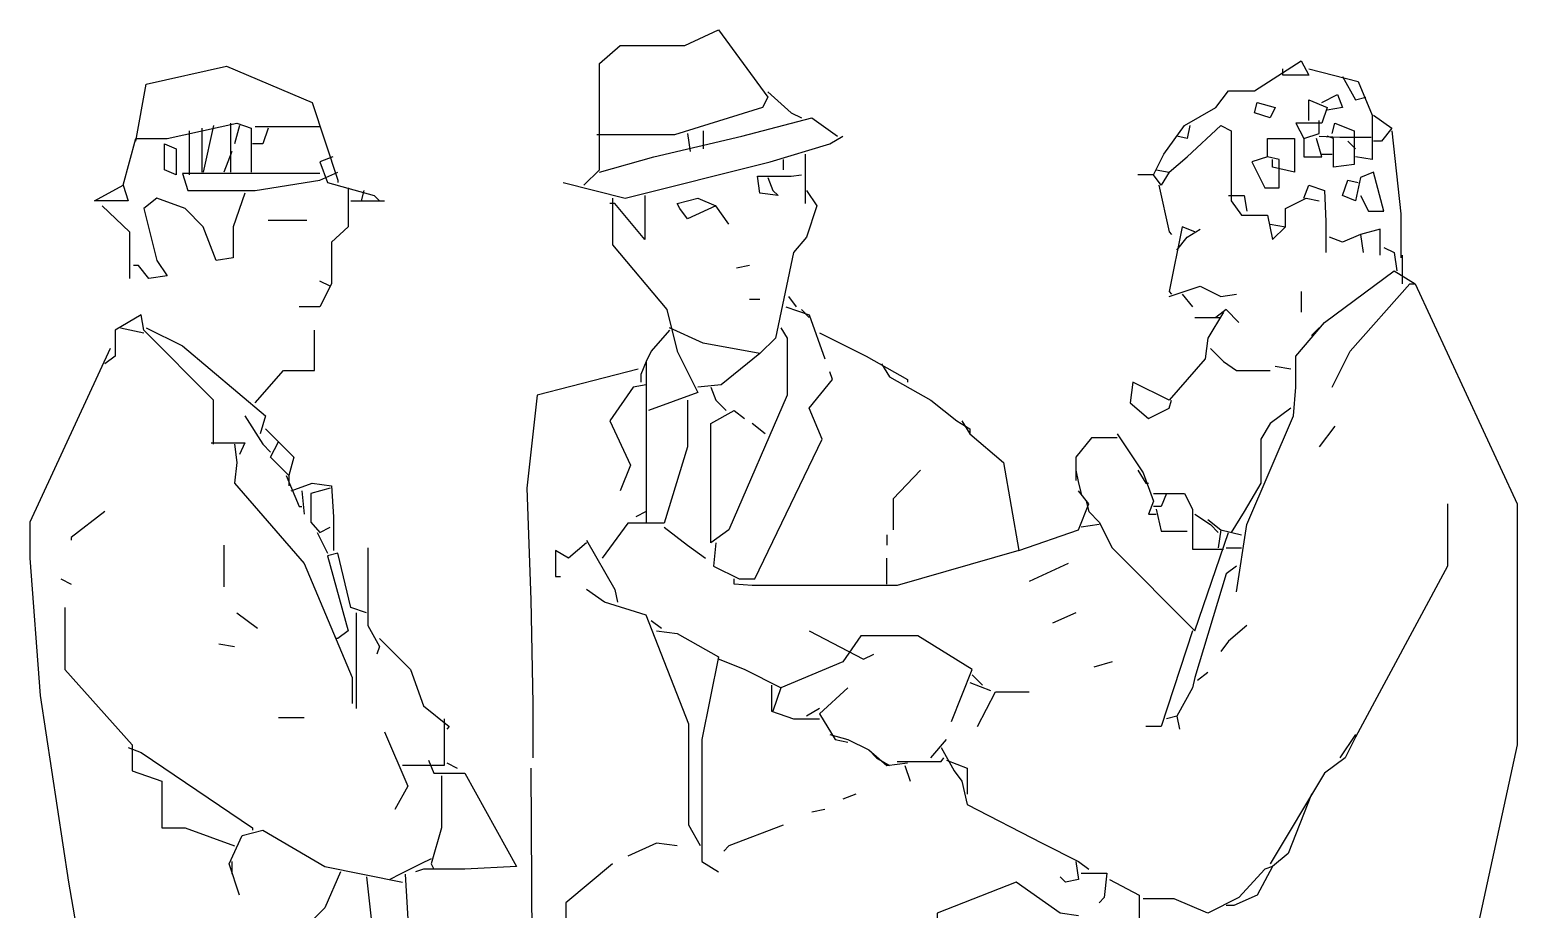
# Model space of a CAD drawing. Extents: x 500 to 638, y 181 to 267.
# Drawn here: x 619.447 to 620.596, y 210.582 to 211.261 of the extents above; entities that cross this region are included whole.
import ezdxf

# ---------------------------------------------------------------- set-up
doc = ezdxf.new("R2010")
doc.units = 0
doc.header["$LTSCALE"] = 7
doc.layers.add('ACESSÓRIO', color=2, linetype='CONTINUOUS')

msp = doc.modelspace()

# ---------------------------------------------------------------- linework, layer by layer
at = {"layer": 'ACESSÓRIO', "linetype": 'Continuous'}
for points in [[(619.8751, 211.1407), (619.8871, 211.1527), (619.8871, 211.2347), (619.9031, 211.2487), (619.9531, 211.2487), (619.9791, 211.2607), (620.0171, 211.2087), (620.0131, 211.2007), (619.9451, 211.1797), (619.8851, 211.1797)], [(619.5291, 211.1747), (619.5371, 211.2187), (619.5991, 211.2327), (619.6651, 211.2047), (619.6851, 211.1447), (619.6851, 211.1427)], [(619.5291, 211.1747), (619.5371, 211.2187), (619.5991, 211.2327), (619.6651, 211.2047), (619.6851, 211.1447), (619.6851, 211.1427)], [(620.3171, 211.1527), (620.3271, 211.1507), (620.3211, 211.1407), (620.3151, 211.1487), (620.3231, 211.1647), (620.3391, 211.1867), (620.3631, 211.2007), (620.3731, 211.2137), (620.3931, 211.2137), (620.4291, 211.2367), (620.4351, 211.2257), (620.4151, 211.2257), (620.4151, 211.2307)], [(620.3171, 211.1527), (620.3271, 211.1507), (620.3211, 211.1407), (620.3151, 211.1487), (620.3231, 211.1647), (620.3391, 211.1867), (620.3631, 211.2007), (620.3731, 211.2137), (620.3931, 211.2137), (620.4291, 211.2367), (620.4351, 211.2257), (620.4151, 211.2257), (620.4151, 211.2307)], [(620.3171, 211.1527), (620.3271, 211.1507), (620.3211, 211.1407), (620.3151, 211.1487), (620.3231, 211.1647), (620.3391, 211.1867), (620.3631, 211.2007), (620.3731, 211.2137), (620.3931, 211.2137), (620.4291, 211.2367), (620.4351, 211.2257), (620.4151, 211.2257), (620.4151, 211.2307)], [(620.3171, 211.1527), (620.3271, 211.1507), (620.3211, 211.1407), (620.3151, 211.1487), (620.3231, 211.1647), (620.3391, 211.1867), (620.3631, 211.2007), (620.3731, 211.2137), (620.3931, 211.2137), (620.4291, 211.2367), (620.4351, 211.2257), (620.4151, 211.2257), (620.4151, 211.2307)], [(620.4351, 211.2307), (620.4731, 211.2207), (620.4841, 211.1947), (620.4841, 211.1607), (620.4711, 211.1627)], [(620.4351, 211.2307), (620.4731, 211.2207), (620.4841, 211.1947), (620.4841, 211.1607), (620.4711, 211.1627)], [(620.4611, 211.2247), (620.4711, 211.2067), (620.4791, 211.2087)], [(620.0171, 211.2127), (620.0351, 211.1967), (620.0431, 211.1927)], [(620.4451, 211.2047), (620.4571, 211.2107), (620.4611, 211.2007), (620.4491, 211.1987)], [(620.4451, 211.2047), (620.4571, 211.2107), (620.4611, 211.2007), (620.4491, 211.1987)], [(620.3951, 211.2047), (620.4091, 211.2007), (620.4051, 211.1927), (620.3931, 211.1967), (620.3951, 211.2047)], [(620.3951, 211.2047), (620.4091, 211.2007), (620.4051, 211.1927), (620.3931, 211.1967), (620.3951, 211.2047)], [(620.4351, 211.1907), (620.4351, 211.2067), (620.4491, 211.2007), (620.4451, 211.1887), (620.4251, 211.1887), (620.4311, 211.1767), (620.4431, 211.1807), (620.4431, 211.1907)], [(620.4351, 211.1907), (620.4351, 211.2067), (620.4491, 211.2007), (620.4451, 211.1887), (620.4251, 211.1887), (620.4311, 211.1767), (620.4431, 211.1807), (620.4431, 211.1907)], [(620.4351, 211.1907), (620.4351, 211.2067), (620.4491, 211.2007), (620.4451, 211.1887), (620.4251, 211.1887), (620.4311, 211.1767), (620.4431, 211.1807), (620.4431, 211.1907)], [(619.5191, 211.1407), (619.5291, 211.1767), (619.5531, 211.1767), (619.6071, 211.1887), (619.6181, 211.1847), (619.6181, 211.1507)], [(619.5891, 211.1867), (619.5811, 211.1507)], [(619.5891, 211.1867), (619.5811, 211.1507)], [(619.5891, 211.1867), (619.5811, 211.1507)], [(619.5891, 211.1867), (619.5811, 211.1507)], [(619.6021, 211.1887), (619.6021, 211.1507)], [(619.6091, 211.1867), (619.6051, 211.1727)], [(619.6091, 211.1867), (619.6051, 211.1727)], [(619.6091, 211.1867), (619.6051, 211.1727)], [(619.6091, 211.1867), (619.6051, 211.1727)], [(619.6091, 211.1867), (619.6051, 211.1727)], [(619.8871, 211.1507), (619.9291, 211.1627), (619.9971, 211.1787), (620.0511, 211.1927), (620.0711, 211.1787)], [(619.8871, 211.1507), (619.9291, 211.1627), (619.9971, 211.1787), (620.0511, 211.1927), (620.0711, 211.1787)], [(619.8871, 211.1507), (619.9291, 211.1627), (619.9971, 211.1787), (620.0511, 211.1927), (620.0711, 211.1787)], [(620.3271, 211.1507), (620.3411, 211.1627), (620.3671, 211.1867), (620.3751, 211.1827), (620.3751, 211.1287), (620.3831, 211.1177), (620.4031, 211.1177), (620.4071, 211.0987), (620.4171, 211.1087), (620.4171, 211.1227), (620.4331, 211.1307), (620.4431, 211.1287)], [(620.3431, 211.1867), (620.3411, 211.1767), (620.3331, 211.1787)], [(620.3431, 211.1867), (620.3411, 211.1767), (620.3331, 211.1787)], [(620.4531, 211.1807), (620.4551, 211.1887), (620.4701, 211.1827), (620.4701, 211.1567), (620.4541, 211.1547), (620.4541, 211.1767), (620.4491, 211.1787)], [(620.4851, 211.1947), (620.4991, 211.1847), (620.4911, 211.1747), (620.4851, 211.1747)], [(619.5701, 211.1827), (619.5701, 211.1487)], [(619.5801, 211.1847), (619.5801, 211.1507)], [(619.6311, 211.1847), (619.6271, 211.1727), (619.6191, 211.1727)], [(619.6711, 211.1857), (619.6211, 211.1857)], [(619.6711, 211.1857), (619.6211, 211.1857)], [(619.6711, 211.1857), (619.6211, 211.1857)], [(619.6711, 211.1857), (619.6211, 211.1857)], [(619.6711, 211.1857), (619.6211, 211.1857)], [(619.6711, 211.1857), (619.6211, 211.1857)], [(619.6711, 211.1857), (619.6211, 211.1857)], [(619.6711, 211.1857), (619.6211, 211.1857)], [(619.6711, 211.1857), (619.6211, 211.1857)], [(619.6711, 211.1857), (619.6211, 211.1857)], [(619.6711, 211.1857), (619.6211, 211.1857)], [(619.6711, 211.1857), (619.6211, 211.1857)], [(619.8591, 211.1427), (619.9071, 211.1307), (620.0191, 211.1587), (620.0651, 211.1727), (620.0751, 211.1787)], [(619.8591, 211.1427), (619.9071, 211.1307), (620.0191, 211.1587), (620.0651, 211.1727), (620.0751, 211.1787)], [(619.9551, 211.1807), (619.9571, 211.1667)], [(619.9671, 211.1827), (619.9671, 211.1687)], [(620.4031, 211.1627), (620.4031, 211.1767), (620.4241, 211.1767), (620.4241, 211.1507), (620.4071, 211.1547), (620.4071, 211.1607)], [(620.4031, 211.1627), (620.4031, 211.1767), (620.4241, 211.1767), (620.4241, 211.1507), (620.4071, 211.1547), (620.4071, 211.1607)], [(620.4311, 211.1767), (620.4311, 211.1627), (620.4451, 211.1627), (620.4411, 211.1767)], [(620.4311, 211.1767), (620.4311, 211.1627), (620.4451, 211.1627), (620.4411, 211.1767)], [(620.4431, 211.1787), (620.4591, 211.1777), (620.4831, 211.1777)], [(620.4651, 211.1747), (620.4711, 211.1687)], [(620.4651, 211.1747), (620.4711, 211.1687)], [(620.4991, 211.1827), (620.5061, 211.1187), (620.5061, 211.0847)], [(619.5511, 211.1727), (619.5601, 211.1687), (619.5601, 211.1487), (619.5511, 211.1527), (619.5511, 211.1727)], [(619.6031, 211.1667), (619.5971, 211.1507)], [(620.0461, 211.1647), (620.0461, 211.1267)], [(620.4451, 211.1647), (620.4531, 211.1647)], [(620.4451, 211.1647), (620.4531, 211.1647)], [(620.4451, 211.1647), (620.4531, 211.1647)], [(620.4451, 211.1647), (620.4531, 211.1647)], [(620.4451, 211.1647), (620.4531, 211.1647)], [(620.4451, 211.1647), (620.4531, 211.1647)], [(619.6811, 211.1627), (619.6711, 211.1587), (619.6771, 211.1427), (619.7131, 211.1327), (619.7171, 211.1287)], [(619.6811, 211.1627), (619.6711, 211.1587), (619.6771, 211.1427), (619.7131, 211.1327), (619.7171, 211.1287)], [(619.6811, 211.1627), (619.6711, 211.1587), (619.6771, 211.1427), (619.7131, 211.1327), (619.7171, 211.1287)], [(619.6811, 211.1627), (619.6711, 211.1587), (619.6771, 211.1427), (619.7131, 211.1327), (619.7171, 211.1287)], [(619.6811, 211.1627), (619.6711, 211.1587), (619.6771, 211.1427), (619.7131, 211.1327), (619.7171, 211.1287)], [(619.6811, 211.1627), (619.6711, 211.1587), (619.6771, 211.1427), (619.7131, 211.1327), (619.7171, 211.1287)], [(619.6811, 211.1627), (619.6711, 211.1587), (619.6771, 211.1427), (619.7131, 211.1327), (619.7171, 211.1287)], [(620.0291, 211.1607), (620.0291, 211.1527)], [(620.0291, 211.1607), (620.0291, 211.1527)], [(620.4031, 211.1627), (620.3911, 211.1587), (620.4011, 211.1387), (620.4121, 211.1387), (620.4121, 211.1607), (620.4031, 211.1627)], [(619.5191, 211.1407), (619.5231, 211.1287), (619.4971, 211.1287), (619.5191, 211.1407)], [(619.5191, 211.1407), (619.5231, 211.1287), (619.4971, 211.1287), (619.5191, 211.1407)], [(619.5191, 211.1407), (619.5231, 211.1287), (619.4971, 211.1287), (619.5191, 211.1407)], [(619.5191, 211.1407), (619.5231, 211.1287), (619.4971, 211.1287), (619.5191, 211.1407)], [(619.5191, 211.1407), (619.5231, 211.1287), (619.4971, 211.1287), (619.5191, 211.1407)], [(619.5191, 211.1407), (619.5231, 211.1287), (619.4971, 211.1287), (619.5191, 211.1407)], [(619.6711, 211.1497), (619.5651, 211.1497), (619.5691, 211.1367), (619.6211, 211.1367), (619.6711, 211.1447), (619.6851, 211.1507)], [(619.6711, 211.1497), (619.5651, 211.1497), (619.5691, 211.1367), (619.6211, 211.1367), (619.6711, 211.1447), (619.6851, 211.1507)], [(619.6711, 211.1497), (619.5651, 211.1497), (619.5691, 211.1367), (619.6211, 211.1367), (619.6711, 211.1447), (619.6851, 211.1507)], [(619.6711, 211.1497), (619.5651, 211.1497), (619.5691, 211.1367), (619.6211, 211.1367), (619.6711, 211.1447), (619.6851, 211.1507)], [(620.0171, 211.1467), (620.0211, 211.1367), (620.0251, 211.1327), (620.0111, 211.1347), (620.0091, 211.1477), (620.0351, 211.1477), (620.0431, 211.1487)], [(620.0171, 211.1467), (620.0211, 211.1367), (620.0251, 211.1327), (620.0111, 211.1347), (620.0091, 211.1477), (620.0351, 211.1477), (620.0431, 211.1487)], [(620.0171, 211.1467), (620.0211, 211.1367), (620.0251, 211.1327), (620.0111, 211.1347), (620.0091, 211.1477), (620.0351, 211.1477), (620.0431, 211.1487)], [(620.3151, 211.1487), (620.3031, 211.1487)], [(620.3151, 211.1487), (620.3031, 211.1487)], [(620.3191, 211.1407), (620.3271, 211.1047), (620.3291, 211.1027)], [(620.3191, 211.1407), (620.3271, 211.1047), (620.3291, 211.1027)], [(620.4311, 211.1307), (620.4351, 211.1407), (620.4471, 211.1367), (620.4481, 211.1127), (620.4481, 211.0887)], [(620.4311, 211.1307), (620.4351, 211.1407), (620.4471, 211.1367), (620.4481, 211.1127), (620.4481, 211.0887)], [(620.4751, 211.1327), (620.4811, 211.1207), (620.4931, 211.1207), (620.4851, 211.1507), (620.4751, 211.1467), (620.4711, 211.1287), (620.4611, 211.1327), (620.4651, 211.1447), (620.4731, 211.1427)], [(619.6131, 211.1347), (619.6041, 211.1087), (619.6041, 211.0847), (619.5911, 211.0827), (619.5811, 211.1087), (619.5671, 211.1227), (619.5451, 211.1307), (619.5351, 211.1227), (619.5451, 211.0827), (619.5531, 211.0707), (619.5391, 211.0687), (619.5311, 211.0787), (619.5271, 211.0787)], [(619.6131, 211.1347), (619.6041, 211.1087), (619.6041, 211.0847), (619.5911, 211.0827), (619.5811, 211.1087), (619.5671, 211.1227), (619.5451, 211.1307), (619.5351, 211.1227), (619.5451, 211.0827), (619.5531, 211.0707), (619.5391, 211.0687), (619.5311, 211.0787), (619.5271, 211.0787)], [(619.6931, 211.1387), (619.6931, 211.1087), (619.6801, 211.0967), (619.6801, 211.0647), (619.6711, 211.0467), (619.6551, 211.0467)], [(619.6931, 211.1387), (619.6931, 211.1087), (619.6801, 211.0967), (619.6801, 211.0647), (619.6711, 211.0467), (619.6551, 211.0467)], [(619.6951, 211.1287), (619.7211, 211.1287)], [(619.7051, 211.1367), (619.7031, 211.1287)], [(619.9221, 211.1327), (619.9221, 211.0987), (619.8991, 211.1267), (619.8951, 211.1267)], [(619.9221, 211.1327), (619.9221, 211.0987), (619.8991, 211.1267), (619.8951, 211.1267)], [(619.9221, 211.1327), (619.9221, 211.0987), (619.8991, 211.1267), (619.8951, 211.1267)], [(619.9221, 211.1327), (619.9221, 211.0987), (619.8991, 211.1267), (619.8951, 211.1267)], [(619.9221, 211.1327), (619.9221, 211.0987), (619.8991, 211.1267), (619.8951, 211.1267)], [(619.9221, 211.1327), (619.9221, 211.0987), (619.8991, 211.1267), (619.8951, 211.1267)], [(619.8971, 211.1307), (619.8971, 211.0947), (619.9391, 211.0447), (619.9471, 211.0127), (619.9631, 210.9807), (619.9251, 210.9667)], [(619.8971, 211.1307), (619.8971, 211.0947), (619.9391, 211.0447), (619.9471, 211.0127), (619.9631, 210.9807), (619.9251, 210.9667)], [(620.0471, 211.1367), (620.0551, 211.1247), (620.0471, 211.1007), (620.0371, 211.0887), (620.0231, 211.0227), (620.0111, 211.0107), (619.9671, 211.0187), (619.9411, 211.0307)], [(620.0471, 211.1367), (620.0551, 211.1247), (620.0471, 211.1007), (620.0371, 211.0887), (620.0231, 211.0227), (620.0111, 211.0107), (619.9671, 211.0187), (619.9411, 211.0307)], [(619.9871, 211.1107), (619.9771, 211.1247), (619.9551, 211.1147), (619.9491, 211.1227), (619.9471, 211.1267), (619.9631, 211.1307), (619.9771, 211.1247)], [(619.9871, 211.1107), (619.9771, 211.1247), (619.9551, 211.1147), (619.9491, 211.1227), (619.9471, 211.1267), (619.9631, 211.1307), (619.9771, 211.1247)], [(620.3731, 211.1327), (620.3851, 211.1327), (620.3871, 211.1207)], [(620.3731, 211.1327), (620.3851, 211.1327), (620.3871, 211.1207)], [(620.3731, 211.1327), (620.3851, 211.1327), (620.3871, 211.1207)], [(619.5031, 211.1247), (619.5241, 211.1047), (619.5241, 211.0687)], [(619.6311, 211.1137), (619.6611, 211.1137)], [(619.6311, 211.1137), (619.6611, 211.1137)], [(620.3471, 211.1047), (620.3371, 211.1087), (620.3271, 211.0587), (620.3291, 211.0567)], [(620.3331, 211.0907), (620.3411, 211.1007), (620.3511, 211.1067)], [(620.4051, 211.1107), (620.4171, 211.1087)], [(620.4051, 211.1107), (620.4171, 211.1087)], [(620.4901, 211.0867), (620.4901, 211.1067), (620.4751, 211.1027), (620.4771, 211.0887)], [(620.4901, 211.0867), (620.4901, 211.1067), (620.4751, 211.1027), (620.4771, 211.0887)], [(620.4751, 211.1027), (620.4611, 211.0967), (620.4511, 211.1007)], [(620.4931, 211.0927), (620.5011, 211.0887), (620.5031, 211.0747)], [(620.4931, 211.0927), (620.5011, 211.0887), (620.5031, 211.0747)], [(620.5071, 211.0867), (620.5071, 211.0647)], [(620.5071, 211.0867), (620.5071, 211.0647)], [(620.5071, 211.0867), (620.5071, 211.0647)], [(620.5071, 211.0867), (620.5071, 211.0647)], [(620.0031, 211.0787), (619.9931, 211.0767)], [(620.3791, 210.8267), (620.3871, 210.8787), (620.4231, 210.9627), (620.4251, 210.9847), (620.4251, 211.0087), (620.4471, 211.0347), (620.5011, 211.0747), (620.5171, 211.0647), (620.5961, 210.8947), (620.5961, 210.7087), (620.5651, 210.5667), (620.5571, 210.4007), (620.5431, 210.3187), (620.5311, 210.2707), (620.5401, 210.0827), (620.5401, 210.0147), (620.5531, 209.9187), (620.5451, 209.7507), (620.5331, 209.6567), (620.5251, 209.6477), (620.5011, 209.6477)], [(620.3791, 210.8267), (620.3871, 210.8787), (620.4231, 210.9627), (620.4251, 210.9847), (620.4251, 211.0087), (620.4471, 211.0347), (620.5011, 211.0747), (620.5171, 211.0647), (620.5961, 210.8947), (620.5961, 210.7087), (620.5651, 210.5667), (620.5571, 210.4007), (620.5431, 210.3187), (620.5311, 210.2707), (620.5401, 210.0827), (620.5401, 210.0147), (620.5531, 209.9187), (620.5451, 209.7507), (620.5331, 209.6567), (620.5251, 209.6477), (620.5011, 209.6477)], [(619.6791, 211.0627), (619.6711, 211.0667)], [(619.6791, 211.0627), (619.6711, 211.0667)], [(619.6791, 211.0627), (619.6711, 211.0667)], [(619.6791, 211.0627), (619.6711, 211.0667)], [(619.6791, 211.0627), (619.6711, 211.0667)], [(620.3271, 211.0547), (620.3511, 211.0627), (620.3671, 211.0547), (620.3791, 211.0567)], [(620.4531, 210.9847), (620.4671, 211.0127), (620.5131, 211.0647), (620.5171, 211.0647)], [(620.4531, 210.9847), (620.4671, 211.0127), (620.5131, 211.0647), (620.5171, 211.0647)], [(620.4531, 210.9847), (620.4671, 211.0127), (620.5131, 211.0647), (620.5171, 211.0647)], [(620.4531, 210.9847), (620.4671, 211.0127), (620.5131, 211.0647), (620.5171, 211.0647)], [(620.4531, 210.9847), (620.4671, 211.0127), (620.5131, 211.0647), (620.5171, 211.0647)], [(620.4531, 210.9847), (620.4671, 211.0127), (620.5131, 211.0647), (620.5171, 211.0647)], [(620.0031, 211.0527), (620.0111, 211.0527)], [(620.0031, 211.0527), (620.0111, 211.0527)], [(620.0031, 211.0527), (620.0111, 211.0527)], [(620.0031, 211.0527), (620.0111, 211.0527)], [(620.0331, 211.0547), (620.0391, 211.0467)], [(620.3371, 211.0567), (620.3451, 211.0467)], [(620.4291, 211.0587), (620.4291, 211.0427)], [(620.4291, 211.0587), (620.4291, 211.0427)], [(620.4291, 211.0587), (620.4291, 211.0427)], [(619.5891, 210.9407), (619.5891, 210.9747), (619.5351, 211.0287), (619.5331, 211.0407), (619.5131, 211.0287), (619.5131, 211.0087), (619.5051, 211.0027)], [(619.5891, 210.9407), (619.5891, 210.9747), (619.5351, 211.0287), (619.5331, 211.0407), (619.5131, 211.0287), (619.5131, 211.0087), (619.5051, 211.0027)], [(620.0311, 211.0467), (620.0491, 211.0407), (620.0611, 211.0067)], [(620.0431, 211.0447), (620.0491, 211.0387)], [(620.0431, 211.0447), (620.0491, 211.0387)], [(620.0431, 211.0447), (620.0491, 211.0387)], [(620.0431, 211.0447), (620.0491, 211.0387)], [(620.0431, 211.0447), (620.0491, 211.0387)], [(620.0431, 211.0447), (620.0491, 211.0387)], [(620.3691, 211.0427), (620.3571, 211.0227), (620.3551, 211.0067), (620.3271, 210.9747), (620.2991, 210.9887), (620.2971, 210.9727), (620.3111, 210.9607), (620.3271, 210.9687), (620.3291, 210.9747)], [(620.3691, 211.0427), (620.3571, 211.0227), (620.3551, 211.0067), (620.3271, 210.9747), (620.2991, 210.9887), (620.2971, 210.9727), (620.3111, 210.9607), (620.3271, 210.9687), (620.3291, 210.9747)], [(620.3471, 211.0387), (620.3671, 211.0387)], [(620.3471, 211.0387), (620.3671, 211.0387)], [(620.3811, 211.0347), (620.3711, 211.0447), (620.3631, 211.0387)], [(619.5171, 211.0307), (619.5351, 211.0267)], [(619.5171, 211.0307), (619.5351, 211.0267)], [(619.5171, 211.0307), (619.5351, 211.0267)], [(619.5171, 211.0307), (619.5351, 211.0267)], [(619.5171, 211.0307), (619.5351, 211.0267)], [(619.5171, 211.0307), (619.5351, 211.0267)], [(619.5371, 211.0307), (619.5651, 211.0167), (619.6291, 210.9627), (619.6251, 210.9487)], [(619.6211, 210.9727), (619.6431, 210.9977), (619.6671, 210.9977), (619.6671, 211.0287)], [(619.6211, 210.9727), (619.6431, 210.9977), (619.6671, 210.9977), (619.6671, 211.0287)], [(619.6211, 210.9727), (619.6431, 210.9977), (619.6671, 210.9977), (619.6671, 211.0287)], [(619.6211, 210.9727), (619.6431, 210.9977), (619.6671, 210.9977), (619.6671, 211.0287)], [(619.9411, 211.0287), (619.9271, 211.0127), (619.9231, 211.0047), (619.9191, 210.9947), (619.9191, 210.9887)], [(620.0271, 211.0307), (620.0321, 211.0227), (620.0321, 210.9787), (619.9871, 210.8747), (619.9731, 210.8647), (619.9731, 210.9567), (619.9911, 210.9667), (619.9991, 210.9607)], [(620.0571, 211.0267), (620.0931, 211.0087), (620.1251, 210.9907), (620.1251, 210.9887)], [(620.4431, 211.0307), (620.4371, 211.0247)], [(619.5091, 211.0147), (619.4471, 210.8807), (619.4471, 210.8527), (619.4551, 210.7467), (619.4771, 210.6027), (619.5031, 210.4527), (619.5031, 210.2987), (619.5171, 210.2827), (619.6311, 210.2607), (619.6651, 210.2607), (619.7451, 210.2967)], [(620.3591, 211.0147), (620.3691, 211.0047), (620.3791, 210.9977), (620.4051, 210.9977)], [(620.3591, 211.0147), (620.3691, 211.0047), (620.3791, 210.9977), (620.4051, 210.9977)], [(619.9231, 211.0047), (619.9231, 210.8807)], [(620.0111, 211.0107), (619.9811, 210.9867), (619.9631, 210.9847)], [(620.1051, 211.0027), (620.1111, 210.9927), (620.1431, 210.9747), (620.1631, 210.9587), (620.1731, 210.9527), (620.1731, 210.9487)], [(620.1051, 211.0027), (620.1111, 210.9927), (620.1431, 210.9747), (620.1631, 210.9587), (620.1731, 210.9527), (620.1731, 210.9487)], [(620.1051, 211.0027), (620.1111, 210.9927), (620.1431, 210.9747), (620.1631, 210.9587), (620.1731, 210.9527), (620.1731, 210.9487)], [(620.1051, 211.0027), (620.1111, 210.9927), (620.1431, 210.9747), (620.1631, 210.9587), (620.1731, 210.9527), (620.1731, 210.9487)], [(620.1051, 211.0027), (620.1111, 210.9927), (620.1431, 210.9747), (620.1631, 210.9587), (620.1731, 210.9527), (620.1731, 210.9487)], [(620.1051, 211.0027), (620.1111, 210.9927), (620.1431, 210.9747), (620.1631, 210.9587), (620.1731, 210.9527), (620.1731, 210.9487)], [(620.1051, 211.0027), (620.1111, 210.9927), (620.1431, 210.9747), (620.1631, 210.9587), (620.1731, 210.9527), (620.1731, 210.9487)], [(619.9171, 210.9987), (619.8391, 210.9787), (619.8311, 210.9067), (619.8341, 210.8207), (619.8356, 210.7407), (619.8356, 210.6987)], [(619.9171, 210.9987), (619.8391, 210.9787), (619.8311, 210.9067), (619.8341, 210.8207), (619.8356, 210.7407), (619.8356, 210.6987)], [(619.9771, 210.8647), (619.9751, 210.8467), (619.9951, 210.8367), (620.0071, 210.8367), (620.0591, 210.9447), (620.0491, 210.9687), (620.0671, 210.9907), (620.0651, 210.9967)], [(620.4211, 210.9987), (620.4091, 211.0007)], [(619.9231, 210.9867), (619.9131, 210.9847), (619.8951, 210.9587), (619.9111, 210.9247), (619.9031, 210.9047)], [(619.9731, 210.9847), (619.9771, 210.9747), (619.9851, 210.9667)], [(619.9551, 210.9747), (619.9551, 210.9387), (619.9371, 210.8797), (619.9091, 210.8797), (619.8891, 210.8527)], [(620.4211, 210.9687), (620.4051, 210.9567), (620.3981, 210.9447), (620.3981, 210.9107), (620.3851, 210.8887), (620.3751, 210.8727)], [(619.6131, 210.9627), (619.6271, 210.9407), (619.6331, 210.9347)], [(619.6131, 210.9627), (619.6271, 210.9407), (619.6331, 210.9347)], [(619.6131, 210.9627), (619.6271, 210.9407), (619.6331, 210.9347)], [(619.6131, 210.9627), (619.6271, 210.9407), (619.6331, 210.9347)], [(619.6131, 210.9627), (619.6271, 210.9407), (619.6331, 210.9347)], [(619.6131, 210.9627), (619.6271, 210.9407), (619.6331, 210.9347)], [(619.6131, 210.9627), (619.6271, 210.9407), (619.6331, 210.9347)], [(620.0151, 210.9487), (620.0051, 210.9567)], [(620.1671, 210.9587), (620.1731, 210.9487), (620.1991, 210.9267), (620.2111, 210.8587), (620.2571, 210.8747), (620.2651, 210.8947), (620.2571, 210.9047)], [(619.6291, 210.9527), (619.6391, 210.9427)], [(620.2871, 210.9457), (620.2671, 210.9457), (620.2551, 210.9307), (620.2551, 210.9127)], [(620.2871, 210.9457), (620.2671, 210.9457), (620.2551, 210.9307), (620.2551, 210.9127)], [(620.2871, 210.9457), (620.2671, 210.9457), (620.2551, 210.9307), (620.2551, 210.9127)], [(620.2871, 210.9487), (620.3071, 210.9187), (620.3151, 210.8967), (620.3111, 210.8867), (620.3171, 210.8867)], [(620.4551, 210.9547), (620.4431, 210.9387)], [(620.4551, 210.9547), (620.4431, 210.9387)], [(620.4551, 210.9547), (620.4431, 210.9387)], [(620.4551, 210.9547), (620.4431, 210.9387)], [(620.4551, 210.9547), (620.4431, 210.9387)], [(620.4551, 210.9547), (620.4431, 210.9387)], [(619.5871, 210.9417), (619.6131, 210.9417), (619.6091, 210.9327)], [(619.5871, 210.9417), (619.6131, 210.9417), (619.6091, 210.9327)], [(619.5871, 210.9417), (619.6131, 210.9417), (619.6091, 210.9327)], [(619.5871, 210.9417), (619.6131, 210.9417), (619.6091, 210.9327)], [(619.5871, 210.9417), (619.6131, 210.9417), (619.6091, 210.9327)], [(619.5871, 210.9417), (619.6131, 210.9417), (619.6091, 210.9327)], [(619.5871, 210.9417), (619.6131, 210.9417), (619.6091, 210.9327)], [(619.5871, 210.9417), (619.6131, 210.9417), (619.6091, 210.9327)], [(619.5871, 210.9417), (619.6131, 210.9417), (619.6091, 210.9327)], [(619.5871, 210.9417), (619.6131, 210.9417), (619.6091, 210.9327)], [(619.5871, 210.9417), (619.6131, 210.9417), (619.6091, 210.9327)], [(619.5871, 210.9417), (619.6131, 210.9417), (619.6091, 210.9327)], [(619.5871, 210.9417), (619.6131, 210.9417), (619.6091, 210.9327)], [(619.5871, 210.9417), (619.6131, 210.9417), (619.6091, 210.9327)], [(619.6051, 210.9407), (619.6071, 210.9267), (619.6051, 210.9107), (619.6591, 210.8487), (619.6961, 210.7607), (619.6961, 210.7407)], [(619.6391, 210.9427), (619.6511, 210.9307), (619.6471, 210.9167), (619.6331, 210.9307), (619.6391, 210.9427)], [(619.6391, 210.9427), (619.6511, 210.9307), (619.6471, 210.9167), (619.6331, 210.9307), (619.6391, 210.9427)], [(619.6391, 210.9427), (619.6511, 210.9307), (619.6471, 210.9167), (619.6331, 210.9307), (619.6391, 210.9427)], [(619.6391, 210.9427), (619.6511, 210.9307), (619.6471, 210.9167), (619.6331, 210.9307), (619.6391, 210.9427)], [(619.6391, 210.9427), (619.6511, 210.9307), (619.6471, 210.9167), (619.6331, 210.9307), (619.6391, 210.9427)], [(619.6391, 210.9427), (619.6511, 210.9307), (619.6471, 210.9167), (619.6331, 210.9307), (619.6391, 210.9427)], [(619.6451, 210.9167), (619.6551, 210.8927), (619.6571, 210.8927)], [(619.6451, 210.9167), (619.6551, 210.8927), (619.6571, 210.8927)], [(619.6451, 210.9167), (619.6551, 210.8927), (619.6571, 210.8927)], [(619.6451, 210.9167), (619.6551, 210.8927), (619.6571, 210.8927)], [(619.6471, 210.9167), (619.6471, 210.9087)], [(619.6471, 210.9167), (619.6471, 210.9087)], [(619.6471, 210.9167), (619.6471, 210.9087)], [(619.6471, 210.9167), (619.6471, 210.9087)], [(619.6471, 210.9167), (619.6471, 210.9087)], [(619.6471, 210.9167), (619.6471, 210.9087)], [(619.6491, 210.9047), (619.6651, 210.9107), (619.6801, 210.9087), (619.6816, 210.8847), (619.6816, 210.8587)], [(619.6491, 210.9047), (619.6651, 210.9107), (619.6801, 210.9087), (619.6816, 210.8847), (619.6816, 210.8587)], [(619.6491, 210.9047), (619.6651, 210.9107), (619.6801, 210.9087), (619.6816, 210.8847), (619.6816, 210.8587)], [(620.1351, 210.9207), (620.1141, 210.8987), (620.1141, 210.8747)], [(620.2551, 210.9207), (620.2571, 210.9107), (620.2591, 210.9027)], [(620.2551, 210.9207), (620.2571, 210.9107), (620.2591, 210.9027)], [(620.2551, 210.9207), (620.2571, 210.9107), (620.2591, 210.9027)], [(620.2551, 210.9207), (620.2571, 210.9107), (620.2591, 210.9027)], [(620.2551, 210.9207), (620.2571, 210.9107), (620.2591, 210.9027)], [(620.2551, 210.9207), (620.2571, 210.9107), (620.2591, 210.9027)], [(620.2551, 210.9207), (620.2571, 210.9107), (620.2591, 210.9027)], [(620.2551, 210.9207), (620.2571, 210.9107), (620.2591, 210.9027)], [(620.2551, 210.9207), (620.2571, 210.9107), (620.2591, 210.9027)], [(620.3031, 210.9207), (620.3091, 210.9107), (620.3111, 210.9107)], [(620.3031, 210.9207), (620.3091, 210.9107), (620.3111, 210.9107)], [(619.6571, 210.9047), (619.6591, 210.8867)], [(619.6791, 210.9067), (619.6641, 210.9027), (619.6641, 210.8807), (619.6711, 210.8727), (619.6791, 210.8767)], [(620.3251, 210.9027), (620.3211, 210.8927), (620.3151, 210.8927)], [(620.3251, 210.9027), (620.3211, 210.8927), (620.3151, 210.8927)], [(620.3251, 210.9027), (620.3211, 210.8927), (620.3151, 210.8927)], [(620.3151, 210.9027), (620.3391, 210.9027), (620.3451, 210.8907), (620.3451, 210.8597), (620.3691, 210.8597)], [(620.3151, 210.9027), (620.3391, 210.9027), (620.3451, 210.8907), (620.3451, 210.8597), (620.3691, 210.8597)], [(619.5051, 210.8887), (619.4791, 210.8687), (619.4791, 210.8667)], [(619.5051, 210.8887), (619.4791, 210.8687), (619.4791, 210.8667)], [(619.5051, 210.8887), (619.4791, 210.8687), (619.4791, 210.8667)], [(619.5051, 210.8887), (619.4791, 210.8687), (619.4791, 210.8667)], [(619.5051, 210.8887), (619.4791, 210.8687), (619.4791, 210.8667)], [(619.5051, 210.8887), (619.4791, 210.8687), (619.4791, 210.8667)], [(619.9231, 210.8887), (619.9151, 210.8847)], [(619.9231, 210.8887), (619.9151, 210.8847)], [(619.9231, 210.8887), (619.9151, 210.8847)], [(619.9231, 210.8887), (619.9151, 210.8847)], [(619.9231, 210.8887), (619.9151, 210.8847)], [(619.9231, 210.8887), (619.9151, 210.8847)], [(619.9231, 210.8887), (619.9151, 210.8847)], [(619.9231, 210.8887), (619.9151, 210.8847)], [(619.9231, 210.8887), (619.9151, 210.8847)], [(620.2631, 210.8967), (620.2651, 210.8887), (620.2731, 210.8807), (620.2831, 210.8607), (620.3471, 210.7967), (620.3731, 210.8727)], [(620.2631, 210.8967), (620.2651, 210.8887), (620.2731, 210.8807), (620.2831, 210.8607), (620.3471, 210.7967), (620.3731, 210.8727)], [(620.2631, 210.8967), (620.2651, 210.8887), (620.2731, 210.8807), (620.2831, 210.8607), (620.3471, 210.7967), (620.3731, 210.8727)], [(620.2631, 210.8967), (620.2651, 210.8887), (620.2731, 210.8807), (620.2831, 210.8607), (620.3471, 210.7967), (620.3731, 210.8727)], [(620.2631, 210.8967), (620.2651, 210.8887), (620.2731, 210.8807), (620.2831, 210.8607), (620.3471, 210.7967), (620.3731, 210.8727)], [(620.3171, 210.8907), (620.3211, 210.8737), (620.3411, 210.8737)], [(620.5421, 210.8947), (620.5421, 210.8467), (620.4711, 210.7147), (620.4631, 210.6987), (620.4471, 210.6867), (620.4051, 210.6167)], [(620.5421, 210.8947), (620.5421, 210.8467), (620.4711, 210.7147), (620.4631, 210.6987), (620.4471, 210.6867), (620.4051, 210.6167)], [(620.5421, 210.8947), (620.5421, 210.8467), (620.4711, 210.7147), (620.4631, 210.6987), (620.4471, 210.6867), (620.4051, 210.6167)], [(620.5421, 210.8947), (620.5421, 210.8467), (620.4711, 210.7147), (620.4631, 210.6987), (620.4471, 210.6867), (620.4051, 210.6167)], [(619.9371, 210.8767), (619.9551, 210.8627), (619.9691, 210.8527)], [(620.2731, 210.8787), (620.2591, 210.8767)], [(620.2731, 210.8787), (620.2591, 210.8767)], [(620.2731, 210.8787), (620.2591, 210.8767)], [(620.2731, 210.8787), (620.2591, 210.8767)], [(620.3471, 210.8867), (620.3591, 210.8787), (620.3651, 210.8727)], [(620.3571, 210.8827), (620.3671, 210.8747), (620.3651, 210.8607)], [(620.3571, 210.8827), (620.3671, 210.8747), (620.3651, 210.8607)], [(620.3571, 210.8827), (620.3671, 210.8747), (620.3651, 210.8607)], [(619.6691, 210.8727), (619.6771, 210.8567)], [(619.6691, 210.8727), (619.6771, 210.8567)], [(619.6691, 210.8727), (619.6771, 210.8567)], [(619.6691, 210.8727), (619.6771, 210.8567)], [(619.6691, 210.8727), (619.6771, 210.8567)], [(619.6691, 210.8727), (619.6771, 210.8567)], [(619.6691, 210.8727), (619.6771, 210.8567)], [(619.6691, 210.8727), (619.6771, 210.8567)], [(619.6691, 210.8727), (619.6771, 210.8567)], [(619.6691, 210.8727), (619.6771, 210.8567)], [(619.6691, 210.8727), (619.6771, 210.8567)], [(619.6691, 210.8727), (619.6771, 210.8567)], [(619.8771, 210.8647), (619.8631, 210.8527), (619.8531, 210.8587), (619.8531, 210.8387), (619.8571, 210.8387)], [(619.8771, 210.8647), (619.8631, 210.8527), (619.8531, 210.8587), (619.8531, 210.8387), (619.8571, 210.8387)], [(619.8771, 210.8667), (619.8991, 210.8287), (619.9011, 210.8187)], [(620.1091, 210.8707), (620.1091, 210.8627)], [(620.3671, 210.8747), (620.3831, 210.8707)], [(620.3671, 210.8747), (620.3831, 210.8707)], [(619.5971, 210.8627), (619.5971, 210.8307)], [(619.5971, 210.8627), (619.5971, 210.8307)], [(619.5971, 210.8627), (619.5971, 210.8307)], [(619.7071, 210.8107), (619.6951, 210.8147), (619.6851, 210.8567), (619.6771, 210.8547), (619.6931, 210.7967), (619.6851, 210.7907), (619.6831, 210.7907)], [(619.7071, 210.8107), (619.6951, 210.8147), (619.6851, 210.8567), (619.6771, 210.8547), (619.6931, 210.7967), (619.6851, 210.7907), (619.6831, 210.7907)], [(619.7071, 210.8107), (619.6951, 210.8147), (619.6851, 210.8567), (619.6771, 210.8547), (619.6931, 210.7967), (619.6851, 210.7907), (619.6831, 210.7907)], [(619.7071, 210.8107), (619.6951, 210.8147), (619.6851, 210.8567), (619.6771, 210.8547), (619.6931, 210.7967), (619.6851, 210.7907), (619.6831, 210.7907)], [(619.7081, 210.8607), (619.7081, 210.8007), (619.7171, 210.7847), (619.7151, 210.7787)], [(619.7081, 210.8607), (619.7081, 210.8007), (619.7171, 210.7847), (619.7151, 210.7787)], [(619.7081, 210.8607), (619.7081, 210.8007), (619.7171, 210.7847), (619.7151, 210.7787)], [(619.7081, 210.8607), (619.7081, 210.8007), (619.7171, 210.7847), (619.7151, 210.7787)], [(620.2111, 210.8587), (620.1171, 210.8317), (620.0051, 210.8317), (619.9911, 210.8327), (619.9911, 210.8367)], [(620.2111, 210.8587), (620.1171, 210.8317), (620.0051, 210.8317), (619.9911, 210.8327), (619.9911, 210.8367)], [(620.2111, 210.8587), (620.1171, 210.8317), (620.0051, 210.8317), (619.9911, 210.8327), (619.9911, 210.8367)], [(620.2111, 210.8587), (620.1171, 210.8317), (620.0051, 210.8317), (619.9911, 210.8327), (619.9911, 210.8367)], [(620.2111, 210.8587), (620.1171, 210.8317), (620.0051, 210.8317), (619.9911, 210.8327), (619.9911, 210.8367)], [(620.3711, 210.8607), (620.3831, 210.8607)], [(620.1091, 210.8327), (620.1091, 210.8527)], [(620.2491, 210.8487), (620.2191, 210.8347)], [(620.3791, 210.8467), (620.3711, 210.8407), (620.3471, 210.7607), (620.3451, 210.7527), (620.3331, 210.7307), (620.3351, 210.7207)], [(620.3791, 210.8467), (620.3711, 210.8407), (620.3471, 210.7607), (620.3451, 210.7527), (620.3331, 210.7307), (620.3351, 210.7207)], [(620.3791, 210.8467), (620.3711, 210.8407), (620.3471, 210.7607), (620.3451, 210.7527), (620.3331, 210.7307), (620.3351, 210.7207)], [(620.3791, 210.8467), (620.3711, 210.8407), (620.3471, 210.7607), (620.3451, 210.7527), (620.3331, 210.7307), (620.3351, 210.7207)], [(620.3791, 210.8467), (620.3711, 210.8407), (620.3471, 210.7607), (620.3451, 210.7527), (620.3331, 210.7307), (620.3351, 210.7207)], [(619.4711, 210.8367), (619.4791, 210.8327)], [(619.9651, 210.6307), (619.9561, 210.6467), (619.9561, 210.7247), (619.9231, 210.8087), (619.8911, 210.8187), (619.8771, 210.8287)], [(619.9651, 210.6307), (619.9561, 210.6467), (619.9561, 210.7247), (619.9231, 210.8087), (619.8911, 210.8187), (619.8771, 210.8287)], [(619.4741, 210.8147), (619.4741, 210.7667), (619.5261, 210.7087), (619.5261, 210.6887), (619.5491, 210.6807), (619.5491, 210.6447), (619.5671, 210.6447), (619.6051, 210.6307)], [(619.4741, 210.8147), (619.4741, 210.7667), (619.5261, 210.7087), (619.5261, 210.6887), (619.5491, 210.6807), (619.5491, 210.6447), (619.5671, 210.6447), (619.6051, 210.6307)], [(619.4741, 210.8147), (619.4741, 210.7667), (619.5261, 210.7087), (619.5261, 210.6887), (619.5491, 210.6807), (619.5491, 210.6447), (619.5671, 210.6447), (619.6051, 210.6307)], [(619.6071, 210.8107), (619.6231, 210.7987)], [(619.6991, 210.8107), (619.6991, 210.7367)], [(619.6991, 210.8107), (619.6991, 210.7367)], [(619.6991, 210.8107), (619.6991, 210.7367)], [(619.6991, 210.8107), (619.6991, 210.7367)], [(619.6991, 210.8107), (619.6991, 210.7367)], [(620.2551, 210.8107), (620.2371, 210.8027)], [(620.2551, 210.8107), (620.2371, 210.8027)], [(619.9271, 210.8047), (619.9351, 210.7987)], [(619.9271, 210.8047), (619.9351, 210.7987)], [(619.9311, 210.7967), (619.9471, 210.7947), (619.9791, 210.7767), (619.9661, 210.7127), (619.9661, 210.6187), (619.9791, 210.6107)], [(619.9311, 210.7967), (619.9471, 210.7947), (619.9791, 210.7767), (619.9661, 210.7127), (619.9661, 210.6187), (619.9791, 210.6107)], [(619.9311, 210.7967), (619.9471, 210.7947), (619.9791, 210.7767), (619.9661, 210.7127), (619.9661, 210.6187), (619.9791, 210.6107)], [(619.9311, 210.7967), (619.9471, 210.7947), (619.9791, 210.7767), (619.9661, 210.7127), (619.9661, 210.6187), (619.9791, 210.6107)], [(619.9311, 210.7967), (619.9471, 210.7947), (619.9791, 210.7767), (619.9661, 210.7127), (619.9661, 210.6187), (619.9791, 210.6107)], [(620.0491, 210.7967), (620.0911, 210.7747), (620.0991, 210.7787)], [(620.3451, 210.7967), (620.3211, 210.7227), (620.3091, 210.7227)], [(620.3871, 210.8007), (620.3731, 210.7887), (620.3671, 210.7807)], [(619.5931, 210.7867), (619.6051, 210.7847)], [(619.5931, 210.7867), (619.6051, 210.7847)], [(619.5931, 210.7867), (619.6051, 210.7847)], [(619.7171, 210.7907), (619.7411, 210.7667), (619.7511, 210.7387), (619.7711, 210.7227), (619.7691, 210.7207)], [(620.1591, 210.7267), (620.1751, 210.7667), (620.1331, 210.7927), (620.0891, 210.7927), (620.0751, 210.7727), (620.0271, 210.7527), (619.9991, 210.7667), (619.9791, 210.7747)], [(620.1591, 210.7267), (620.1751, 210.7667), (620.1331, 210.7927), (620.0891, 210.7927), (620.0751, 210.7727), (620.0271, 210.7527), (619.9991, 210.7667), (619.9791, 210.7747)], [(620.1591, 210.7267), (620.1751, 210.7667), (620.1331, 210.7927), (620.0891, 210.7927), (620.0751, 210.7727), (620.0271, 210.7527), (619.9991, 210.7667), (619.9791, 210.7747)], [(620.1591, 210.7267), (620.1751, 210.7667), (620.1331, 210.7927), (620.0891, 210.7927), (620.0751, 210.7727), (620.0271, 210.7527), (619.9991, 210.7667), (619.9791, 210.7747)], [(620.2831, 210.7727), (620.2691, 210.7687)], [(620.2831, 210.7727), (620.2691, 210.7687)], [(620.1751, 210.7627), (620.1831, 210.7547)], [(620.1751, 210.7627), (620.1831, 210.7547)], [(620.1751, 210.7627), (620.1831, 210.7547)], [(620.1751, 210.7627), (620.1831, 210.7547)], [(620.1751, 210.7627), (620.1831, 210.7547)], [(620.3491, 210.7587), (620.3571, 210.7647)], [(620.3491, 210.7587), (620.3571, 210.7647)], [(620.3491, 210.7587), (620.3571, 210.7647)], [(620.0201, 210.7547), (620.0201, 210.7347), (620.0371, 210.7287), (620.0571, 210.7287)], [(620.0271, 210.7527), (620.0211, 210.7347)], [(620.0791, 210.7527), (620.0571, 210.7327), (620.0691, 210.7127), (620.0791, 210.7107)], [(620.0791, 210.7527), (620.0571, 210.7327), (620.0691, 210.7127), (620.0791, 210.7107)], [(620.1731, 210.7567), (620.1891, 210.7507)], [(620.1731, 210.7567), (620.1891, 210.7507)], [(620.1731, 210.7567), (620.1891, 210.7507)], [(620.1731, 210.7567), (620.1891, 210.7507)], [(620.1731, 210.7567), (620.1891, 210.7507)], [(620.1731, 210.7567), (620.1891, 210.7507)], [(620.1791, 210.7227), (620.1931, 210.7497), (620.2191, 210.7497)], [(620.1791, 210.7227), (620.1931, 210.7497), (620.2191, 210.7497)], [(620.1791, 210.7227), (620.1931, 210.7497), (620.2191, 210.7497)], [(619.6391, 210.7297), (619.6591, 210.7297)], [(619.6391, 210.7297), (619.6591, 210.7297)], [(619.6391, 210.7297), (619.6591, 210.7297)], [(619.6391, 210.7297), (619.6591, 210.7297)], [(619.7671, 210.7287), (619.7671, 210.6927), (619.7351, 210.6927)], [(620.0571, 210.7367), (620.0471, 210.7307)], [(620.0571, 210.7367), (620.0471, 210.7307)], [(620.0571, 210.7367), (620.0471, 210.7307)], [(620.0571, 210.7367), (620.0471, 210.7307)], [(620.3331, 210.7307), (620.3251, 210.7287)], [(620.3331, 210.7307), (620.3251, 210.7287)], [(620.3331, 210.7307), (620.3251, 210.7287)], [(620.3331, 210.7307), (620.3251, 210.7287)], [(620.3331, 210.7307), (620.3251, 210.7287)], [(620.3331, 210.7307), (620.3251, 210.7287)], [(619.7211, 210.7187), (619.7391, 210.6767), (619.7291, 210.6587)], [(620.0651, 210.7167), (620.0791, 210.7127), (620.0951, 210.7047), (620.1091, 210.6927), (620.1251, 210.6947)], [(620.0651, 210.7167), (620.0791, 210.7127), (620.0951, 210.7047), (620.1091, 210.6927), (620.1251, 210.6947)], [(620.4711, 210.7167), (620.4591, 210.6987)], [(619.5231, 210.7067), (619.5331, 210.7027), (619.6191, 210.6447), (619.6191, 210.6427)], [(619.5231, 210.7067), (619.5331, 210.7027), (619.6191, 210.6447), (619.6191, 210.6427)], [(619.5231, 210.7067), (619.5331, 210.7027), (619.6191, 210.6447), (619.6191, 210.6427)], [(619.5231, 210.7067), (619.5331, 210.7027), (619.6191, 210.6447), (619.6191, 210.6427)], [(620.0951, 210.7047), (620.1011, 210.6987), (620.1111, 210.6927)], [(620.0951, 210.7047), (620.1011, 210.6987), (620.1111, 210.6927)], [(620.1431, 210.6987), (620.1551, 210.7127)], [(620.1431, 210.6987), (620.1551, 210.7127)], [(620.1431, 210.6987), (620.1551, 210.7127)], [(620.1511, 210.7067), (620.1611, 210.6887), (620.1671, 210.6807), (620.1711, 210.6627), (620.2291, 210.6327), (620.2571, 210.6187), (620.2651, 210.6127)], [(620.1511, 210.7067), (620.1611, 210.6887), (620.1671, 210.6807), (620.1711, 210.6627), (620.2291, 210.6327), (620.2571, 210.6187), (620.2651, 210.6127)], [(620.1511, 210.7067), (620.1611, 210.6887), (620.1671, 210.6807), (620.1711, 210.6627), (620.2291, 210.6327), (620.2571, 210.6187), (620.2651, 210.6127)], [(620.1511, 210.7067), (620.1611, 210.6887), (620.1671, 210.6807), (620.1711, 210.6627), (620.2291, 210.6327), (620.2571, 210.6187), (620.2651, 210.6127)], [(620.1511, 210.7067), (620.1611, 210.6887), (620.1671, 210.6807), (620.1711, 210.6627), (620.2291, 210.6327), (620.2571, 210.6187), (620.2651, 210.6127)], [(619.7551, 210.6967), (619.7591, 210.6867), (619.7831, 210.6867), (619.8231, 210.6147), (619.7831, 210.6127), (619.7511, 210.6127), (619.7451, 210.6107)], [(619.7551, 210.6967), (619.7591, 210.6867), (619.7831, 210.6867), (619.8231, 210.6147), (619.7831, 210.6127), (619.7511, 210.6127), (619.7451, 210.6107)], [(619.7551, 210.6967), (619.7591, 210.6867), (619.7831, 210.6867), (619.8231, 210.6147), (619.7831, 210.6127), (619.7511, 210.6127), (619.7451, 210.6107)], [(619.7551, 210.6967), (619.7591, 210.6867), (619.7831, 210.6867), (619.8231, 210.6147), (619.7831, 210.6127), (619.7511, 210.6127), (619.7451, 210.6107)], [(619.7551, 210.6967), (619.7591, 210.6867), (619.7831, 210.6867), (619.8231, 210.6147), (619.7831, 210.6127), (619.7511, 210.6127), (619.7451, 210.6107)], [(619.7691, 210.6947), (619.7771, 210.6907)], [(619.7691, 210.6947), (619.7771, 210.6907)], [(619.7691, 210.6947), (619.7771, 210.6907)], [(620.1171, 210.6957), (620.1511, 210.6957), (620.1531, 210.6987)], [(620.1171, 210.6957), (620.1511, 210.6957), (620.1531, 210.6987)], [(620.1171, 210.6957), (620.1511, 210.6957), (620.1531, 210.6987)], [(620.1171, 210.6957), (620.1511, 210.6957), (620.1531, 210.6987)], [(620.1171, 210.6957), (620.1511, 210.6957), (620.1531, 210.6987)], [(620.1171, 210.6957), (620.1511, 210.6957), (620.1531, 210.6987)], [(620.1171, 210.6957), (620.1511, 210.6957), (620.1531, 210.6987)], [(620.1171, 210.6957), (620.1511, 210.6957), (620.1531, 210.6987)], [(620.1171, 210.6957), (620.1511, 210.6957), (620.1531, 210.6987)], [(620.1171, 210.6957), (620.1511, 210.6957), (620.1531, 210.6987)], [(620.1171, 210.6957), (620.1511, 210.6957), (620.1531, 210.6987)], [(620.1171, 210.6957), (620.1511, 210.6957), (620.1531, 210.6987)], [(620.1231, 210.6927), (620.1271, 210.6807)], [(620.1551, 210.6967), (620.1711, 210.6907), (620.1711, 210.6707)], [(620.1551, 210.6967), (620.1711, 210.6907), (620.1711, 210.6707)], [(620.1551, 210.6967), (620.1711, 210.6907), (620.1711, 210.6707)], [(620.1551, 210.6967), (620.1711, 210.6907), (620.1711, 210.6707)], [(619.7651, 210.6847), (619.7651, 210.6447), (619.7571, 210.6167), (619.7591, 210.6127)], [(619.8341, 210.6907), (619.8356, 210.4227), (619.8356, 210.3807), (619.8651, 210.3807)], [(620.0851, 210.6707), (620.0751, 210.6667)], [(620.0851, 210.6707), (620.0751, 210.6667)], [(620.4371, 210.6707), (620.4191, 210.6247), (620.4071, 210.6147), (620.4011, 210.6127), (620.3811, 210.5907), (620.3571, 210.5787), (620.3311, 210.5897), (620.3071, 210.5897)], [(620.0611, 210.6587), (620.0511, 210.6567)], [(620.0611, 210.6587), (620.0511, 210.6567)], [(620.0611, 210.6587), (620.0511, 210.6567)], [(620.0611, 210.6587), (620.0511, 210.6567)], [(620.0291, 210.6467), (619.9871, 210.6307), (619.9831, 210.6267)], [(620.0291, 210.6467), (619.9871, 210.6307), (619.9831, 210.6267)], [(619.6091, 210.5927), (619.6011, 210.6167), (619.6111, 210.6387), (619.6271, 210.6427), (619.6751, 210.6147), (619.7351, 210.6027)], [(619.6091, 210.5927), (619.6011, 210.6167), (619.6111, 210.6387), (619.6271, 210.6427), (619.6751, 210.6147), (619.7351, 210.6027)], [(619.6091, 210.5927), (619.6011, 210.6167), (619.6111, 210.6387), (619.6271, 210.6427), (619.6751, 210.6147), (619.7351, 210.6027)], [(619.6091, 210.5927), (619.6011, 210.6167), (619.6111, 210.6387), (619.6271, 210.6427), (619.6751, 210.6147), (619.7351, 210.6027)], [(619.6091, 210.5927), (619.6011, 210.6167), (619.6111, 210.6387), (619.6271, 210.6427), (619.6751, 210.6147), (619.7351, 210.6027)], [(619.9471, 210.6307), (619.9311, 210.6327), (619.9091, 210.6227)], [(619.6031, 210.6187), (619.6031, 210.6087)], [(619.6031, 210.6187), (619.6031, 210.6087)], [(619.6031, 210.6187), (619.6031, 210.6087)], [(619.6031, 210.6187), (619.6031, 210.6087)], [(619.7571, 210.6207), (619.7491, 210.6167), (619.7331, 210.6087), (619.7251, 210.6047)], [(619.8971, 210.6167), (619.8611, 210.5867), (619.8611, 210.5707), (619.8671, 210.5687)], [(620.2551, 210.6187), (620.2571, 210.6047), (620.2471, 210.6027), (620.2431, 210.6067)], [(620.2551, 210.6187), (620.2571, 210.6047), (620.2471, 210.6027), (620.2431, 210.6067)], [(620.4071, 210.6147), (620.3951, 210.5927), (620.3771, 210.5847), (620.3711, 210.5847)], [(620.4071, 210.6147), (620.3951, 210.5927), (620.3771, 210.5847), (620.3711, 210.5847)], [(620.4071, 210.6147), (620.3951, 210.5927), (620.3771, 210.5847), (620.3711, 210.5847)], [(619.6871, 210.6107), (619.6751, 210.5827), (619.6591, 210.5667), (619.6451, 210.5647), (619.6391, 210.5587)], [(619.7071, 210.6067), (619.7171, 210.5167), (619.7191, 210.5127)], [(619.7071, 210.6067), (619.7171, 210.5167), (619.7191, 210.5127)], [(619.7371, 210.6087), (619.7451, 210.4747), (619.7691, 210.3527), (619.7771, 210.3087)], [(619.7371, 210.6087), (619.7451, 210.4747), (619.7691, 210.3527), (619.7771, 210.3087)], [(619.7371, 210.6087), (619.7451, 210.4747), (619.7691, 210.3527), (619.7771, 210.3087)], [(619.7371, 210.6087), (619.7451, 210.4747), (619.7691, 210.3527), (619.7771, 210.3087)], [(619.7371, 210.6087), (619.7451, 210.4747), (619.7691, 210.3527), (619.7771, 210.3087)], [(619.7371, 210.6087), (619.7451, 210.4747), (619.7691, 210.3527), (619.7771, 210.3087)], [(619.7371, 210.6087), (619.7451, 210.4747), (619.7691, 210.3527), (619.7771, 210.3087)], [(620.2571, 210.5767), (620.2431, 210.5787), (620.2091, 210.6027), (620.1481, 210.5787), (620.1481, 210.5247), (620.1571, 210.5007), (620.1371, 210.3107), (620.1371, 210.2747), (620.0651, 210.2667), (620.0511, 210.2747), (620.0191, 210.3307), (619.9771, 210.4727), (619.9771, 210.4947), (619.9931, 210.4907), (619.9931, 210.4887)], [(620.2591, 210.6097), (620.2791, 210.6097), (620.2771, 210.5907), (620.2731, 210.5867)], [(620.2591, 210.6097), (620.2791, 210.6097), (620.2771, 210.5907), (620.2731, 210.5867)], [(620.2591, 210.6097), (620.2791, 210.6097), (620.2771, 210.5907), (620.2731, 210.5867)], [(620.2811, 210.6047), (620.3041, 210.5927), (620.3041, 210.5487), (620.2771, 210.4087), (620.2771, 210.3607), (620.2931, 210.3567), (620.3171, 210.3347), (620.4091, 210.3207), (620.5171, 210.3147), (620.5411, 210.3147)]]:
    msp.add_lwpolyline(points, dxfattribs=at)

doc.saveas('drawing.dxf')
